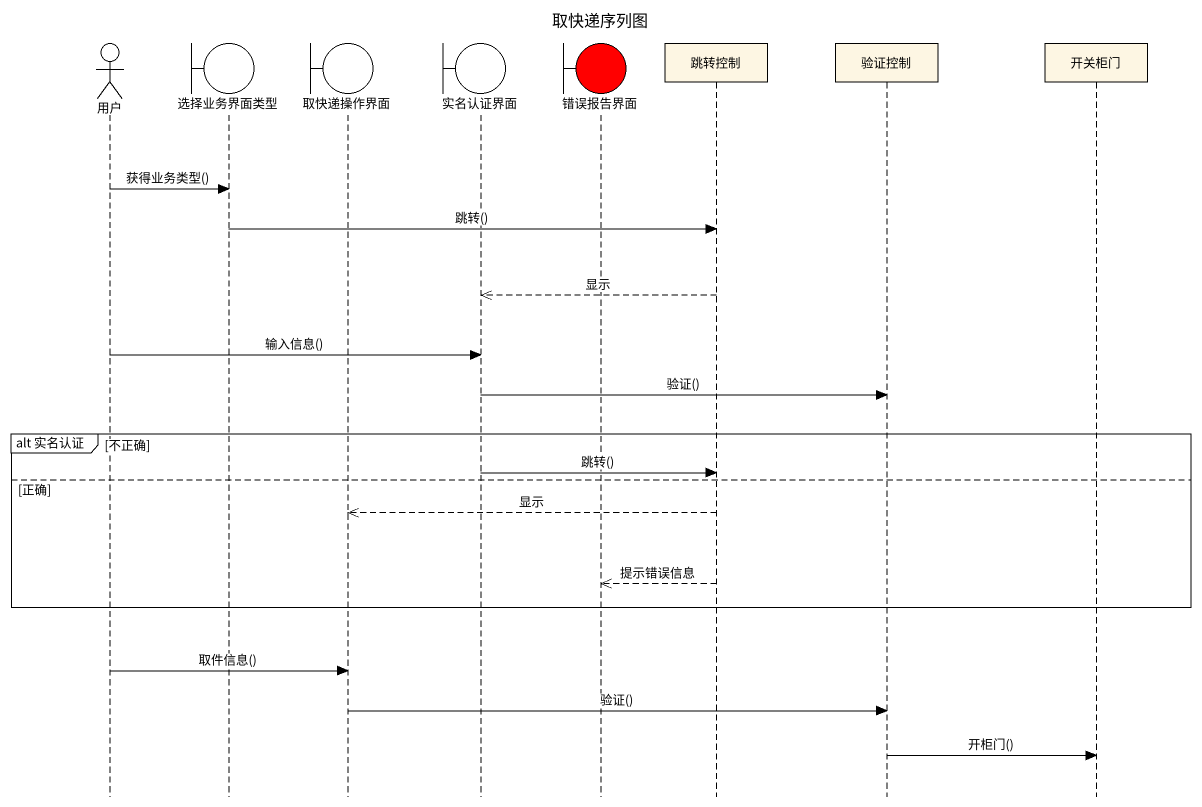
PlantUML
@startuml
title 取快递序列图
hide footbox
actor 用户
boundary 选择业务界面类型
boundary 取快递操作界面
boundary 实名认证界面
boundary 错误报告界面 #FF0000
participant 跳转控制
participant 验证控制
participant 开关柜门

用户 -> 选择业务界面类型 : 获得业务类型()
选择业务界面类型 -> 跳转控制 : 跳转()
跳转控制 -->> 实名认证界面 : 显示
用户 -> 实名认证界面 : 输入信息()
实名认证界面 -> 验证控制 : 验证()
group alt 实名认证 [不正确]
  实名认证界面 -> 跳转控制 : 跳转()
else 正确
  跳转控制 -->> 取快递操作界面 : 显示
  跳转控制 -->> 错误报告界面 : 提示错误信息
end
用户 -> 取快递操作界面 : 取件信息()
取快递操作界面 -> 验证控制 : 验证()
验证控制 -> 开关柜门 : 开柜门()
@enduml
